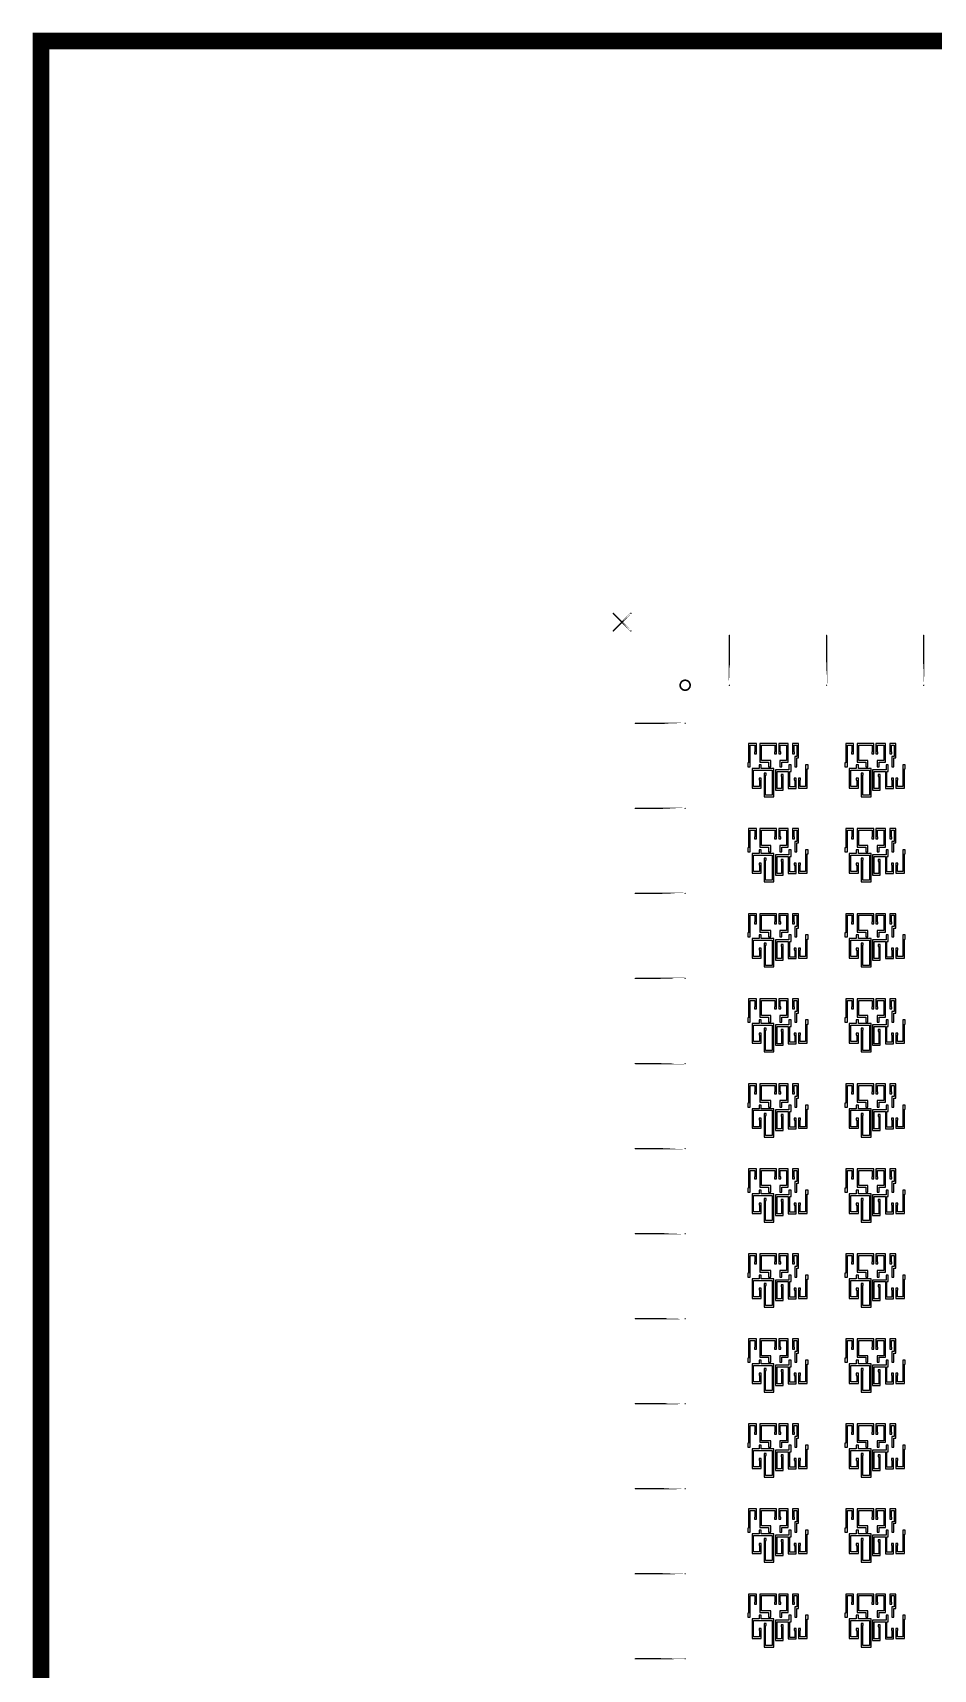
# Model space of a CAD drawing. Extents: x -100 to 100, y -100 to 100.
# Drawn here: x -100.5 to -46.3, y 1.9 to 100.5 of the extents above; entities that cross this region are included whole.
import ezdxf

# ---------------------------------------------------------------- set-up
doc = ezdxf.new("R2010")
doc.units = 0
doc.layers.get('0').update_dxf_attribs({"linetype": 'continuous'})
doc.layers.add('L4', color=7, linetype='continuous')

# ---------------------------------------------------------------- blocks, each defined once
blk = doc.blocks.new('LDI_XFB44-1600-011_L4_B1')
at = {"layer": 'L4'}
for points in [[(-56.911, -55.61), (-56.911, -55), (-57.376, -55), (-57.376, -56.159), (-57.427, -56.159), (-57.427, -56.402), (-57.278, -56.402), (-57.278, -55.098), (-57.008, -55.098), (-57.008, -55.488), (-57.033, -55.488), (-57.033, -55.61), (-56.911, -55.61)], [(-55.692, -55.61), (-55.692, -55), (-56.697, -55), (-56.697, -56.107), (-56.17, -56.107), (-56.17, -56.402), (-56.048, -56.402), (-56.048, -56.01), (-56.599, -56.01), (-56.599, -55.098), (-55.79, -55.098), (-55.79, -55.488), (-55.814, -55.488), (-55.814, -55.61), (-55.692, -55.61)], [(-55.443, -55.61), (-55.443, -55.488), (-55.467, -55.488), (-55.467, -55.098), (-55.093, -55.098), (-55.093, -56.01), (-55.493, -56.01), (-55.493, -56.402), (-55.371, -56.402), (-55.371, -56.107), (-54.996, -56.107), (-54.996, -55), (-55.565, -55), (-55.565, -55.61), (-55.443, -55.61)], [(-54.609, -55.61), (-54.609, -55.488), (-54.634, -55.488), (-54.634, -55.098), (-54.468, -55.098), (-54.468, -55.766), (-54.599, -55.766), (-54.599, -56.402), (-54.477, -56.402), (-54.477, -55.863), (-54.37, -55.863), (-54.37, -55), (-54.731, -55), (-54.731, -55.61), (-54.609, -55.61)], [(-51.057, -55.61), (-51.057, -55), (-51.522, -55), (-51.522, -56.159), (-51.573, -56.159), (-51.573, -56.402), (-51.424, -56.402), (-51.424, -55.098), (-51.154, -55.098), (-51.154, -55.488), (-51.179, -55.488), (-51.179, -55.61), (-51.057, -55.61)], [(-49.839, -55.61), (-49.839, -55), (-50.843, -55), (-50.843, -56.107), (-50.316, -56.107), (-50.316, -56.402), (-50.194, -56.402), (-50.194, -56.01), (-50.746, -56.01), (-50.746, -55.098), (-49.936, -55.098), (-49.936, -55.488), (-49.961, -55.488), (-49.961, -55.61), (-49.839, -55.61)], [(-49.589, -55.61), (-49.589, -55.488), (-49.613, -55.488), (-49.613, -55.098), (-49.24, -55.098), (-49.24, -56.01), (-49.639, -56.01), (-49.639, -56.402), (-49.517, -56.402), (-49.517, -56.107), (-49.142, -56.107), (-49.142, -55), (-49.711, -55), (-49.711, -55.61), (-49.589, -55.61)], [(-48.756, -55.61), (-48.756, -55.488), (-48.78, -55.488), (-48.78, -55.098), (-48.614, -55.098), (-48.614, -55.766), (-48.745, -55.766), (-48.745, -56.402), (-48.623, -56.402), (-48.623, -55.863), (-48.516, -55.863), (-48.516, -55), (-48.878, -55), (-48.878, -55.61), (-48.756, -55.61)], [(-55.955, -58.11), (-56.351, -58.11), (-56.351, -56.902), (-56.326, -56.902), (-56.326, -56.78), (-56.448, -56.78), (-56.448, -58.207), (-55.857, -58.207), (-55.857, -56.5), (-56.621, -56.5), (-56.621, -56.28), (-56.743, -56.28), (-56.743, -56.5), (-57.173, -56.5), (-57.173, -57.683), (-56.621, -57.683), (-56.621, -57.073), (-56.743, -57.073), (-56.743, -57.195), (-56.718, -57.195), (-56.718, -57.585), (-57.076, -57.585), (-57.076, -56.598), (-55.955, -56.598), (-55.955, -58.11)], [(-54.627, -57.195), (-54.603, -57.195), (-54.603, -57.61), (-54.896, -57.61), (-54.896, -56.673), (-54.824, -56.673), (-54.824, -56.28), (-54.946, -56.28), (-54.946, -56.576), (-55.761, -56.576), (-55.761, -57.805), (-55.299, -57.805), (-55.299, -56.856), (-55.421, -56.856), (-55.421, -56.978), (-55.396, -56.978), (-55.396, -57.707), (-55.663, -57.707), (-55.663, -56.673), (-54.994, -56.673), (-54.994, -57.707), (-54.505, -57.707), (-54.505, -57.073), (-54.627, -57.073), (-54.627, -57.195)], [(-54.248, -57.195), (-54.248, -57.073), (-54.37, -57.073), (-54.37, -57.683), (-53.844, -57.683), (-53.844, -56.524), (-53.793, -56.524), (-53.793, -56.28), (-53.942, -56.28), (-53.942, -57.585), (-54.272, -57.585), (-54.272, -57.195), (-54.248, -57.195)], [(-50.101, -58.11), (-50.497, -58.11), (-50.497, -56.902), (-50.472, -56.902), (-50.472, -56.78), (-50.594, -56.78), (-50.594, -58.207), (-50.003, -58.207), (-50.003, -56.5), (-50.767, -56.5), (-50.767, -56.28), (-50.889, -56.28), (-50.889, -56.5), (-51.32, -56.5), (-51.32, -57.683), (-50.767, -57.683), (-50.767, -57.073), (-50.889, -57.073), (-50.889, -57.195), (-50.865, -57.195), (-50.865, -57.585), (-51.222, -57.585), (-51.222, -56.598), (-50.101, -56.598), (-50.101, -58.11)], [(-48.774, -57.195), (-48.749, -57.195), (-48.749, -57.61), (-49.043, -57.61), (-49.043, -56.673), (-48.971, -56.673), (-48.971, -56.28), (-49.093, -56.28), (-49.093, -56.576), (-49.907, -56.576), (-49.907, -57.805), (-49.445, -57.805), (-49.445, -56.856), (-49.567, -56.856), (-49.567, -56.978), (-49.543, -56.978), (-49.543, -57.707), (-49.81, -57.707), (-49.81, -56.673), (-49.14, -56.673), (-49.14, -57.707), (-48.652, -57.707), (-48.652, -57.073), (-48.774, -57.073), (-48.774, -57.195)], [(-48.394, -57.195), (-48.394, -57.073), (-48.516, -57.073), (-48.516, -57.683), (-47.99, -57.683), (-47.99, -56.524), (-47.939, -56.524), (-47.939, -56.28), (-48.088, -56.28), (-48.088, -57.585), (-48.419, -57.585), (-48.419, -57.195), (-48.394, -57.195)]]:
    blk.add_lwpolyline(points, close=True, dxfattribs=at)
blk = doc.blocks.new('cutlineendpoint')
at = {"const_width": 0.04}
blk.add_lwpolyline([(-0.02, 0, 1), (0.02, 0, 1)], format="xyb", close=True, dxfattribs=at)

msp = doc.modelspace()

# ---------------------------------------------------------------- linework, layer by layer
at = {"layer": 'L4'}
for points, const_width in [([(-100, 100), (100, 100), (100, -100), (-100, -100)], 1), ([(-64.47, 65.53), (-65.53, 64.47)], 0.08), ([(-64.47, 64.47), (-65.53, 65.53)], 0.08), ([(-58.537, 61.2), (-58.537, 64.2)], 0.08), ([(-52.683, 61.2), (-52.683, 64.2)], 0.08), ([(-46.829, 61.2), (-46.829, 64.2)], 0.08), ([(-61.2, 58.902), (-64.2, 58.902)], 0.08), ([(-61.2, 53.78), (-64.2, 53.78)], 0.08), ([(-61.2, 48.659), (-64.2, 48.659)], 0.08), ([(-61.2, 43.537), (-64.2, 43.537)], 0.08), ([(-61.2, 38.415), (-64.2, 38.415)], 0.08), ([(-61.2, 33.293), (-64.2, 33.293)], 0.08), ([(-61.2, 28.171), (-64.2, 28.171)], 0.08), ([(-61.2, 23.049), (-64.2, 23.049)], 0.08), ([(-61.2, 17.927), (-64.2, 17.927)], 0.08), ([(-61.2, 12.805), (-64.2, 12.805)], 0.08), ([(-61.2, 7.683), (-64.2, 7.683)], 0.08), ([(-61.2, 2.561), (-64.2, 2.561)], 0.08)]:
    msp.add_lwpolyline(points, close=True, dxfattribs=dict(at, const_width=const_width))
at = {"layer": 'L4', "const_width": 0.1}
msp.add_lwpolyline([(-61.5, 61.2, 1), (-60.9, 61.2, 1)], format="xyb", close=True, dxfattribs=at)

# ---------------------------------------------------------------- block references
at = {"layer": 'L4'}
for name, p in [('cutlineendpoint', (-65.53, 65.53)), ('cutlineendpoint', (-64.47, 65.53)), ('cutlineendpoint', (-65.53, 64.47)), ('cutlineendpoint', (-64.47, 64.47)), ('cutlineendpoint', (-58.537, 64.2)), ('cutlineendpoint', (-52.683, 64.2)), ('cutlineendpoint', (-46.829, 64.2)), ('cutlineendpoint', (-58.537, 61.2)), ('cutlineendpoint', (-52.683, 61.2)), ('cutlineendpoint', (-46.829, 61.2)), ('cutlineendpoint', (-64.2, 58.902)), ('cutlineendpoint', (-61.2, 58.902)), ('LDI_XFB44-1600-011_L4_B1', (0, 112.683)), ('cutlineendpoint', (-64.2, 53.78)), ('cutlineendpoint', (-61.2, 53.78)), ('LDI_XFB44-1600-011_L4_B1', (0, 107.561)), ('cutlineendpoint', (-64.2, 48.659)), ('cutlineendpoint', (-61.2, 48.659)), ('LDI_XFB44-1600-011_L4_B1', (0, 102.439)), ('cutlineendpoint', (-64.2, 43.537)), ('cutlineendpoint', (-61.2, 43.537)), ('LDI_XFB44-1600-011_L4_B1', (0, 97.317)), ('cutlineendpoint', (-64.2, 38.415)), ('cutlineendpoint', (-61.2, 38.415)), ('LDI_XFB44-1600-011_L4_B1', (0, 92.195)), ('cutlineendpoint', (-64.2, 33.293)), ('cutlineendpoint', (-61.2, 33.293)), ('LDI_XFB44-1600-011_L4_B1', (0, 87.073)), ('cutlineendpoint', (-64.2, 28.171)), ('cutlineendpoint', (-61.2, 28.171)), ('LDI_XFB44-1600-011_L4_B1', (0, 81.951)), ('cutlineendpoint', (-64.2, 23.049)), ('cutlineendpoint', (-61.2, 23.049)), ('LDI_XFB44-1600-011_L4_B1', (0, 76.829)), ('cutlineendpoint', (-64.2, 17.927)), ('cutlineendpoint', (-61.2, 17.927)), ('LDI_XFB44-1600-011_L4_B1', (0, 71.707)), ('cutlineendpoint', (-64.2, 12.805)), ('cutlineendpoint', (-61.2, 12.805)), ('LDI_XFB44-1600-011_L4_B1', (0, 66.585)), ('cutlineendpoint', (-64.2, 7.683)), ('cutlineendpoint', (-61.2, 7.683)), ('LDI_XFB44-1600-011_L4_B1', (0, 61.463)), ('cutlineendpoint', (-64.2, 2.561)), ('cutlineendpoint', (-61.2, 2.561))]:
    msp.add_blockref(name, p, dxfattribs=at)

doc.saveas('drawing.dxf')
